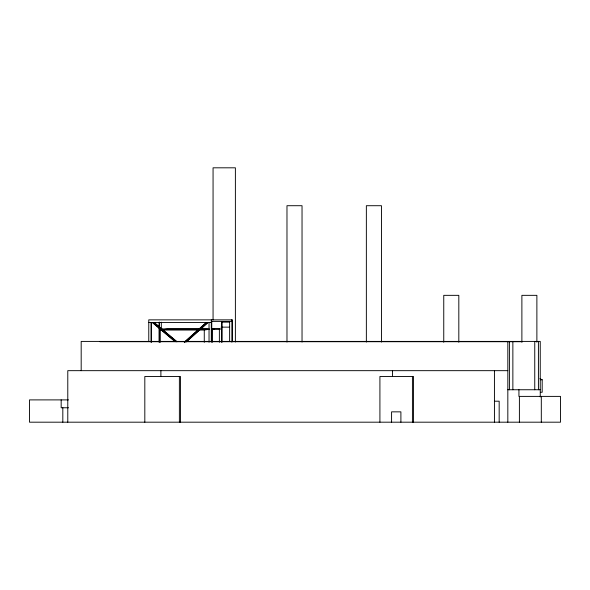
<?xml version="1.0" encoding="UTF-8"?>
<svg xmlns="http://www.w3.org/2000/svg" width="590" height="590" viewBox="0 0 590 590"><rect width="100%" height="100%" fill="white"/><g stroke="black" fill="none" stroke-linecap="round" stroke-linejoin="round"><path stroke-width="0.89" d="M212.275 342.237L212.311 329.006M184.309 342.171L206.242 322.553M184.559 342.171L198.262 329.913M199.634 328.682L206.485 322.553M185.85 342.119L207.724 322.553M186.779 341.507L207.968 322.553M209.31 329.006L167.147 329.006L160.251 330.039L204.273 330.039L204.273 342.288M204.243 330.039L209.413 329.264M213.543 329.006L214.104 329.006M211.544 321.38L231.87 321.38L231.87 342.171M221.715 322.125L229.628 322.125M148.769 322.553L211.316 322.553M221.088 327.14L229.628 327.14M207.658 328.932L161.321 328.932L161.321 322.214M212.208 328.932L219.834 328.932L219.377 329.006L219.377 342.259M211.751 329.006L221.619 329.006M99.931 341.713L522.356 341.713M507.828 370.668L67.784 370.668L67.784 422.189M540.499 379.783L542.188 379.783L542.188 392.254L540.499 392.254M507.828 389.747L540.248 389.747M68.506 399.895L29.5 399.895L29.5 422.189L560.5 422.189L560.5 396.392L518.935 396.392L518.935 389.747M494.435 401.2L499.17 401.2L499.17 422.189M68.506 407.764L61.168 407.764L61.168 399.895M539.909 378.714L542.188 379.783M152.655 322.553L174.751 341.145M152.412 322.553L175.193 341.721M154.263 322.553L177 341.75M154.02 322.553L176.749 341.75M541.31 396.392L541.31 422.189M540.248 396.952L540.248 341.411L81.184 341.411L81.184 370.668M538.419 341.411L538.419 389.747M536.878 342.215L536.878 295.339L521.885 295.339L521.885 342.215M534.754 341.411L534.754 389.747M519.399 396.392L519.399 422.189M512.865 341.411L512.865 389.747M509.413 341.411L509.413 389.747M507.828 341.411L507.828 422.189M494.435 370.668L494.435 422.189M458.821 342.215L458.821 295.339L443.754 295.339L443.754 342.215M413.509 422.189L413.509 376.486L379.916 376.486L379.916 422.189M412.425 376.486L412.425 422.189M400.898 422.189L400.898 411.85L391.583 411.85L391.583 422.189M392.446 370.668L392.446 376.486M381.457 342.045L381.457 205.711L366.361 205.711L366.361 342.045M302.036 342.045L302.036 205.711L286.976 205.711L286.976 342.045M235.388 342.001L235.388 167.811L213.064 167.811L213.064 319.883M232.549 341.477L232.549 319.854L148.769 319.854L148.769 341.617M231.656 319.854L231.656 321.38M229.628 321.38L229.628 341.477M222.083 321.38L222.083 342.171M221.619 321.38L221.619 342.259M211.751 321.38L211.751 342.259M211.316 319.854L211.316 341.558M209.037 322.553L209.037 342.215M180.466 422.189L180.466 376.486L144.816 376.486L144.816 422.189M179.382 376.486L179.382 422.189M160.893 370.668L160.893 376.486M160.281 330.039L160.281 342.288M159.536 322.125L159.536 342.148M159.042 322.28L159.042 342.171M151.453 322.553L151.453 342.215M151.011 322.553L151.011 342.215M62.82 407.764L62.82 422.189"/></g></svg>
